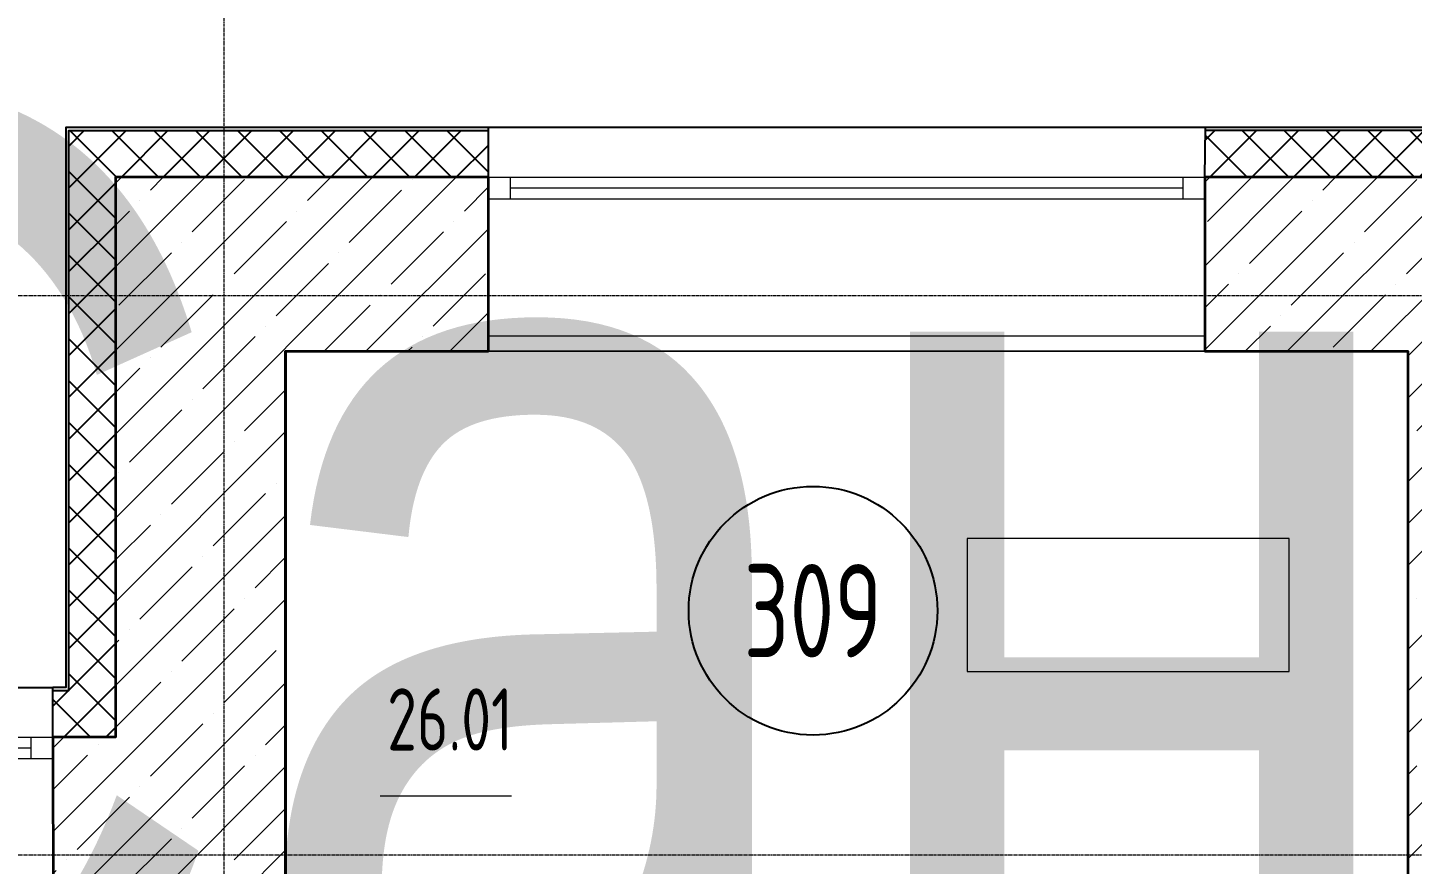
# Model space of a CAD drawing. Header units: millimetres. Extents: x 0 to 168960, y -92093 to 443706.
# Drawn here: x 24761 to 29216, y 319873 to 322565 of the extents above; entities that cross this region are included whole.
import ezdxf
from ezdxf.enums import TextEntityAlignment as Align

# ---------------------------------------------------------------- set-up
doc = ezdxf.new("R2018")
doc.units = ezdxf.units.MM
doc.linetypes.add('осевая', pattern=[50.8, 31.75, -6.35, 6.35, -6.35])
for name, color, linetype, lineweight in [('_0', 7, 'Continuous', 15), ('АР_Названия помещений', 124, 'Continuous', 5), ('АР_Номер помещения', 1, 'Continuous', 25), ('АР_Окна БЛОК', 250, 'Continuous', 13), ('АР_Помещения_площадь', 19, 'Continuous', 9), ('АР_Фасад', 7, 'Continuous', 15)]:
    doc.layers.add(name, color=color, linetype=linetype, lineweight=lineweight)
doc.layers.add('АР_Сущ.Несущая стена', color=7, linetype='Continuous')
doc.styles.add('ISOCPEUR', font='isocpeur.ttf', dxfattribs={"height": 175})
doc.styles.get("Standard").update_dxf_attribs({"font": 'arial.ttf'})
pattern_1 = [(225, (0, 65599.53), (67.35192, -67.35192), []), (315, (0, 65599.53), (67.35192, 67.35192), [])]
pattern_2 = [(45, (0, 65599.53), (-134.70384, 134.70384), []), (45, (134.7, 65599.53), (-134.70384, 134.70384), [238.125, -47.625, 0, -47.625])]

# ---------------------------------------------------------------- blocks, each defined once
blk = doc.blocks.new('ОКНО 2305')
at = {"layer": 'АР_Окна БЛОК', "color": 8, "ltscale": 0.1}
for points in [[(137222.6, -107933.6), (134917.6, -107933.6), (134917.6, -107863.6), (137152.6, -107863.6)], [(137152.6, -107898.6), (134987.6, -107898.6)]]:
    blk.add_lwpolyline(points, dxfattribs=at)
for points in [[(134987.6, -107933.6), (134917.6, -107933.6), (134917.6, -107863.6), (134987.6, -107863.6)], [(137222.6, -107933.6), (137152.6, -107933.6), (137152.6, -107863.6), (137222.6, -107863.6)]]:
    blk.add_lwpolyline(points, close=True, dxfattribs=at)
at = {"layer": 'АР_Фасад', "color": 8, "ltscale": 0.1}
blk.add_lwpolyline([(137222.6, -108423.6), (134917.6, -108423.6), (134917.6, -107863.6), (137222.6, -107863.6)], close=True, dxfattribs=at)
blk = doc.blocks.new('ОКНО 1650')
at = {"layer": 'АР_Окна БЛОК', "color": 8, "ltscale": 0.1}
for points in [[(131732, -110737.1), (130111, -110737.1), (130111, -110667.1), (131732, -110667.1)], [(131732, -110702.1), (130181, -110702.1)]]:
    blk.add_lwpolyline(points, dxfattribs=at)
for points in [[(130181, -110737.1), (130111, -110737.1), (130111, -110667.1), (130181, -110667.1)], [(131802, -110737.1), (131732, -110737.1), (131732, -110667.1), (131802, -110667.1)]]:
    blk.add_lwpolyline(points, close=True, dxfattribs=at)
at = {"layer": 'АР_Фасад', "color": 8, "ltscale": 0.1}
blk.add_lwpolyline([(131802, -111227.1), (130111, -111227.1), (130111, -110667.1), (131802, -110667.1)], close=True, dxfattribs=at)
blk = doc.blocks.new('3 ЭТАЖ')
at = {"layer": 'АР_Сущ.Несущая стена', "ltscale": 0.1}
h = blk.add_hatch(dxfattribs=at)
h.set_pattern_fill('ANSI37', color=8, scale=30, angle=180)
h.set_pattern_definition(pattern_1)
h.paths.add_polyline_path([(133355.8, -41630.3), (133205.8, -41630.3), (133205.8, -42906.9), (133154.3, -42906.9), (133154.3, -43056.9), (133355.8, -43056.9)])
h.paths.add_polyline_path([(133355.8, -41255.4), (133708.3, -41255.4), (133708.3, -41105.4), (133205.8, -41105.4), (133205.8, -41630.3), (133355.8, -41630.3)])
h.paths.add_polyline_path([(134555.8, -41105.4), (133708.3, -41105.4), (133708.3, -41255.4), (134555.8, -41255.4)])
h = blk.add_hatch(dxfattribs=at)
h.set_pattern_fill('ANSI37', color=8, scale=30, angle=180)
h.set_pattern_definition(pattern_1)
h.paths.add_polyline_path([(136862.6, -41105.4), (136860.8, -41255.4), (137708.3, -41255.4), (137708.3, -41105.4)])
h.paths.add_polyline_path([(137708.3, -41105.4), (137708.3, -41255.4), (138062.8, -41255.4), (138062.8, -41630.3), (138212.8, -41630.3), (138212.8, -41105.4)])
h.paths.add_polyline_path([(138262.8, -43056.9), (138262.8, -42906.9), (138212.8, -42906.9), (138212.8, -41630.3), (138062.8, -41630.3), (138062.8, -43056.9)])
at = {"layer": 'АР_Сущ.Несущая стена', "lineweight": 13, "ltscale": 10000}
h = blk.add_hatch(dxfattribs=at)
h.set_pattern_fill('ANSI35', color=8, scale=30)
h.set_pattern_definition(pattern_2)
h.paths.add_polyline_path([(133708.3, -41255.4), (133355.8, -41255.4), (133355.8, -43056.9), (133154.3, -43056.9), (133155.8, -43616.9), (133513.3, -43616.9), (133513.3, -49637.7), (133449.3, -49637.3), (133449.3, -49830.3), (133708.3, -49830.3)])
h.paths.add_polyline_path([(133903.3, -41815.4), (134555.8, -41815.4), (134555.8, -41255.4), (133708.3, -41255.4), (133708.3, -49830.3), (133903.3, -49830.3)])
h.paths.add_polyline_path([(133903.3, -49830.3), (133708.3, -49830.3), (133708.3, -50027.2), (133903.3, -50027.2)])
h.paths.add_polyline_path([(133708.3, -49830.3), (133449.3, -49830.3), (133449.3, -50027.2), (133708.3, -50027.2)])
h = blk.add_hatch(dxfattribs=at)
h.set_pattern_fill('ANSI35', color=8, scale=30)
h.set_pattern_definition(pattern_2)
h.paths.add_polyline_path([(137708.3, -41255.4), (136860.8, -41255.4), (136860.8, -41325.4), (136860.8, -41630.3), (137708.3, -41630.3)])
h.paths.add_polyline_path([(137708.3, -41630.3), (136860.8, -41630.3), (136860.8, -41815.4), (137513.3, -41815.4), (137513.3, -43430.3), (137708.3, -43430.3)])
h.paths.add_polyline_path([(138062.8, -41255.4), (137708.3, -41255.4), (137708.3, -41630.3), (138062.8, -41630.3)])
h.paths.add_polyline_path([(138062.8, -41630.3), (137708.3, -41630.3), (137708.3, -43430.3), (138262.8, -43430.3), (138262.8, -43056.9), (138062.8, -43056.9)])
h.paths.add_polyline_path([(137708.3, -43430.3), (137513.3, -43430.3), (137513.3, -50025.3), (137708.3, -50025.3)])
h.paths.add_polyline_path([(138262.8, -43430.3), (137708.3, -43430.3), (137708.3, -50025.3), (139611.8, -50025.3), (139611.8, -49635.3), (137903.3, -49635.3), (137903.3, -43616.9), (138262.8, -43616.9)])
at = {"layer": 'АР_Сущ.Несущая стена', "color": 8, "ltscale": 0.1}
for points in [[(156752.3, -42896.9), (138222.8, -42896.9), (138222.8, -41095.4), (133195.8, -41095.4), (133195.8, -42896.9), (133154.3, -42896.9)], [(133154.3, -42906.9), (133205.8, -42906.9), (133205.8, -41105.4), (134555.8, -41105.4)], [(134555.8, -41255.4), (134555.8, -41095.4)], [(136860.8, -41255.4), (136862.8, -41095.4)], [(138262.8, -42906.9), (138212.8, -42906.9), (138212.8, -41105.4), (136862.6, -41105.4)], [(174755.5, -42896.6), (182078.4, -42896.6), (182078.4, -59645.3), (112993.3, -59645.3), (112993.3, -42896.9), (133154.3, -42896.9)], [(133154.3, -43056.9), (133154.3, -42896.9)], [(133154.3, -43056.9), (133355.8, -43056.9)]]:
    blk.add_lwpolyline(points, dxfattribs=at)
at = {"layer": 'АР_Сущ.Несущая стена', "color": 8, "linetype": 'Continuous', "lineweight": 35, "flags": 128}
blk.add_lwpolyline([(134555.8, -41815.4), (134555.8, -41255.4), (133355.8, -41255.4), (133355.8, -43056.9), (133154.3, -43056.9), (133155.8, -43616.9), (133513.3, -43616.9), (133513.3, -49637.7), (133449.3, -49637.3), (133449.3, -50027.2), (133903.3, -50027.2), (133903.3, -41815.4)], close=True, dxfattribs=at)
blk.add_lwpolyline([(138062.8, -43056.9), (138062.8, -41255.4), (136860.8, -41255.4), (136860.8, -41815.4), (137513.3, -41815.4), (137513.3, -50025.3), (139611.8, -50025.3), (139611.8, -49635.3), (137903.3, -49635.3)], dxfattribs=at)
at = {"layer": 'АР_Сущ.Несущая стена', "color": 8}
for name, p in [('ОКНО 2305', (-361.8, 66608.2)), ('ОКНО 1650', (1352.3, 67610.2))]:
    blk.add_blockref(name, p, dxfattribs=at)
blk = doc.blocks.new('*U372')
at = {"color": 8, "style": 'ISOCPEUR', "width": 0.7, "flags": 1}
blk.add_attdef('КАТЕГОРИЯ', (-499.2, -2092.2), '', height=250, dxfattribs=at)
at = {"layer": 'АР_Номер помещения', "color": 8, "style": 'ISOCPEUR', "width": 0.7}
blk.add_attdef('НОМЕР_ПОМЕЩЕНИЯ', text='', height=300, dxfattribs=at).set_placement((-20320.1, 402), align=Align.MIDDLE_CENTER)
at = {"layer": 'АР_Помещения_площадь', "color": 8, "lineweight": 30, "width": 0.7, "flags": 104}
blk.add_attdef('ИМЯ_ПОМЕЩЕНИЯ', text='', height=100, dxfattribs=at).set_placement((157.6, 1217.1), align=Align.MIDDLE_CENTER)
at = {"layer": 'АР_Помещения_площадь', "color": 8, "style": 'ISOCPEUR', "width": 0.7}
blk.add_attdef('ПЛОЩАДЬ_ПОМЕЩЕНИЯ', text='', height=200, dxfattribs=at).set_placement((-20157.3, 981.5), align=Align.MIDDLE_RIGHT)
blk = doc.blocks.new('*U361')
at = {"layer": 'АР_Номер помещения', "color": 8}
blk.add_circle((-20443, 8376), 400, dxfattribs=at)
at = {"layer": 'АР_Помещения_площадь', "color": 8}
blk.add_line((-21413.6, 7779.7), (-21836, 7779.7), dxfattribs=at)
at = {"color": 8, "style": 'ISOCPEUR', "width": 0.7, "flags": 1}
blk.add_attdef('КАТЕГОРИЯ', (-499.2, -2092.2), '', height=250, dxfattribs=at)
at = {"layer": 'АР_Номер помещения', "color": 8, "style": 'ISOCPEUR', "width": 0.7}
blk.add_attdef('НОМЕР_ПОМЕЩЕНИЯ', text='', height=300, dxfattribs=at).set_placement((-20443, 8376), align=Align.MIDDLE_CENTER)
at = {"layer": 'АР_Помещения_площадь', "color": 8, "style": 'ISOCPEUR', "width": 0.7}
blk.add_attdef('ПЛОЩАДЬ_ПОМЕЩЕНИЯ', text='', height=200, dxfattribs=at).set_placement((-21408.7, 8026.2), align=Align.MIDDLE_RIGHT)
at = {"layer": 'АР_Помещения_площадь', "color": 8, "lineweight": 30, "width": 0.7, "flags": 104}
blk.add_attdef('ИМЯ_ПОМЕЩЕНИЯ', text='', height=100, dxfattribs=at).set_placement((157.6, 1217.1), align=Align.MIDDLE_CENTER)

msp = doc.modelspace()

# ---------------------------------------------------------------- linework, layer by layer
at = {"layer": '_0', "linetype": 'осевая', "ltscale": 0.3}
for p, q in [((25393.707, 312053.426), (25393.707, 326353.426)), ((1843.707, 321703.426), (74501.816, 321703.426)), ((1843.707, 319903.426), (74501.816, 319903.426))]:
    msp.add_line(p, q, dxfattribs=at)
at = {"layer": '_0'}
msp.add_lwpolyline([(26243.753, 321523.282), (26243.753, 321573.048), (28548.753, 321573.048), (28548.753, 321523.282)], dxfattribs=at)
for points in [[(29201.278, 314326.122), (28265.992, 314311.512), (25593.753, 314311.512), (25593.753, 321523.282), (29201.278, 321523.282)], [(27784.208, 320493.159), (28820.123, 320493.159), (28820.123, 320920.928), (27784.208, 320920.928)]]:
    msp.add_lwpolyline(points, close=True, dxfattribs=at)

# ---------------------------------------------------------------- block references
msp.add_blockref('3 ЭТАЖ', (-108312.067, 363338.701), dxfattribs=at)
ref = msp.add_blockref('*U372', (44912.193, 314166.718), dxfattribs=at)
lines = msp.add_mtext('\\W0.8000;Санузлы для девочек основной и старшей школы\\Pс комнатой личной гигиены', dxfattribs={"layer": 'АР_Названия помещений', "color": 8, "insert": (22950.929, 322335.414), "char_height": 3224.53982, "width": 1818.92382, "attachment_point": 1})
ref.add_attrib('ИМЯ_ПОМЕЩЕНИЯ', '', (22950.929, 322335.414), dxfattribs={"flags": 104}).embed_mtext(lines)
ref = msp.add_blockref('*U361', (47730.9, 312312.67), dxfattribs=at)
ref.add_attrib('НОМЕР_ПОМЕЩЕНИЯ', '309', dxfattribs={"layer": 'АР_Номер помещения', "color": 8, "height": 300, "style": 'ISOCPEUR', "width": 0.7}).set_placement((27287.933, 320688.701), align=Align.MIDDLE_CENTER)
ref.add_attrib('ПЛОЩАДЬ_ПОМЕЩЕНИЯ', '26.01', dxfattribs={"layer": 'АР_Помещения_площадь', "color": 8, "height": 200, "style": 'ISOCPEUR', "width": 0.7}).set_placement((26322.168, 320338.882), align=Align.MIDDLE_RIGHT)

doc.saveas('drawing.dxf')
